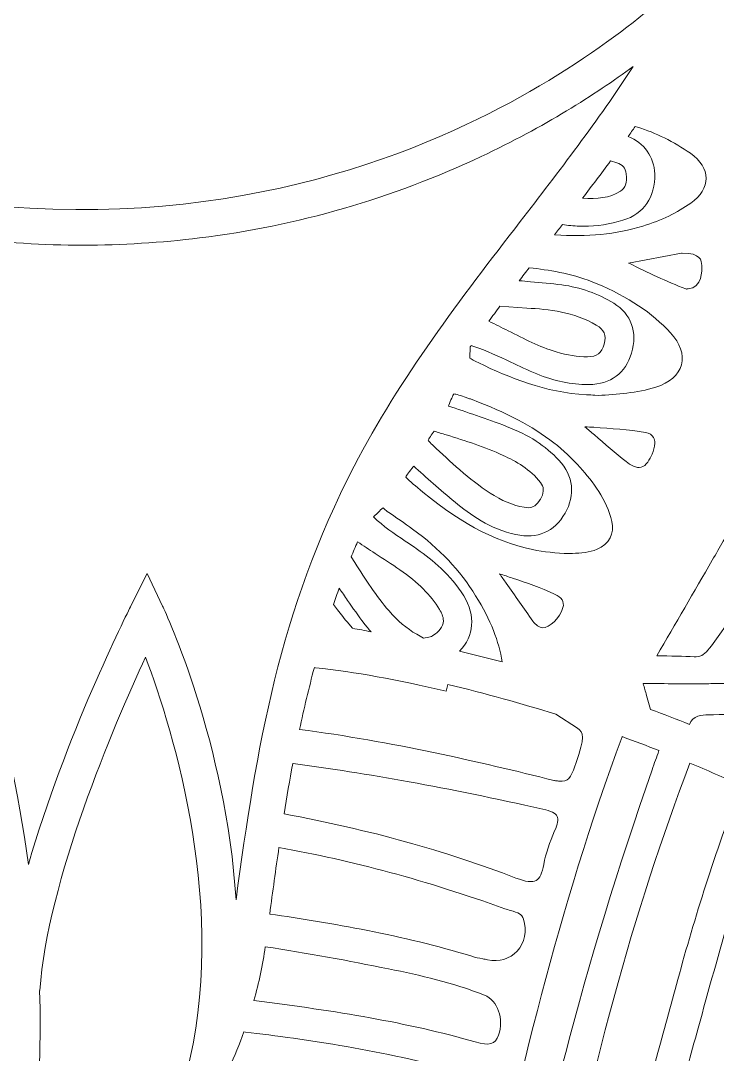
# Model space of a CAD drawing. Extents: x 126 to 8914, y -5970 to -48.
# Drawn here: x 1923.5 to 2236.5, y -5009.5 to -4544.7 of the extents above; entities that cross this region are included whole.
import ezdxf

# ---------------------------------------------------------------- set-up
doc = ezdxf.new("R2010")
doc.units = 0
doc.header["$MEASUREMENT"] = 0
doc.layers.add('Layer 1', color=7, linetype='Continuous')

# ---------------------------------------------------------------- blocks, each defined once
blk = doc.blocks.new('block 5')
at = {"layer": 'Layer 1', "lineweight": 0}
for points, knots in [([(2818.21, -4035.29), (2764.98, -4085.04), (2703.32, -4112.86), (2639.92, -4115.7), (2556.38, -4119.43), (2474.39, -4091.01), (2412.29, -4065.84), (2390.15, -4056.87), (2367.8, -4047.16), (2346.17, -4037.79), (2337.96, -4034.23), (2329.71, -4030.65), (2321.4, -4027.09), (2370.2, -4027.99), (2425.96, -4026.76), (2512.78, -3944.21), (2568.47, -3891.26), (2641.86, -3817.66), (2625.5, -3731.42), (2622.21, -3714.04), (2610.78, -3672.65), (2559.78, -3632.09), (2565.05, -3641.92), (2601.55, -3712.43), (2569.23, -3767.25), (2553.89, -3793.27), (2526.47, -3811.29), (2469.72, -3823.54), (2455.32, -3826.64), (2439.55, -3829), (2422.5, -3830.6), (2491.63, -3754.35), (2533.44, -3654.19), (2546.8, -3532.56), (2561.6, -3397.97), (2537.78, -3271.79), (2515.19, -3189.65), (2510.53, -3172.76), (2505.39, -3155.8), (2499.9, -3139.21), (2495.8, -3126.87), (2490.71, -3117.41), (2484.71, -3110.84), (2484.71, -3110.84), (2488.77, -3108.46), (2488.77, -3108.46), (2487.91, -3106.99), (2467.22, -3072.31), (2420.27, -3069.9), (2389.9, -3068.35), (2355.8, -3080.81), (2318.9, -3106.96), (2293.41, -3125.04), (2266.47, -3149.76), (2238.33, -3180.89), (2186.61, -3211.53), (2146.15, -3238.95), (2111.02, -3267.11), (2058.71, -3309.06), (2001.06, -3349.19), (1934.05, -3358.54), (1877.14, -3366.49), (1825.98, -3348.74), (1771.81, -3329.95), (1743.84, -3320.25), (1714.92, -3310.21), (1685.21, -3304.09), (1598.29, -3286.15), (1534.59, -3301.57), (1500, -3348.62), (1465.41, -3301.57), (1401.71, -3286.17), (1314.79, -3304.09), (1285.08, -3310.21), (1256.16, -3320.25), (1228.19, -3329.95), (1174.02, -3348.74), (1122.86, -3366.49), (1065.95, -3358.54), (998.94, -3349.19), (941.29, -3309.06), (888.98, -3267.11), (853.85, -3238.95), (813.4, -3211.53), (761.67, -3180.89), (733.53, -3149.76), (706.59, -3125.04), (681.1, -3106.96), (644.2, -3080.81), (610.1, -3068.34), (579.73, -3069.9), (532.78, -3072.31), (512.09, -3106.99), (511.23, -3108.46), (511.23, -3108.46), (515.29, -3110.84), (515.29, -3110.84), (509.29, -3117.41), (504.2, -3126.87), (500.12, -3139.21), (494.6, -3155.81), (489.45, -3172.78), (484.81, -3189.65), (462.22, -3271.79), (438.4, -3397.97), (453.2, -3532.56), (466.56, -3654.19), (508.37, -3754.35), (577.5, -3830.6), (560.45, -3829), (544.68, -3826.64), (530.28, -3823.54), (473.53, -3811.29), (446.11, -3793.27), (430.77, -3767.25), (398.45, -3712.43), (434.95, -3641.92), (440.22, -3632.09), (389.22, -3672.65), (377.79, -3714.04), (374.5, -3731.42), (358.14, -3817.66), (431.53, -3891.26), (487.22, -3944.21), (574.04, -4026.76), (629.8, -4027.99), (678.6, -4027.09), (670.29, -4030.65), (662.04, -4034.23), (653.83, -4037.79), (632.2, -4047.16), (609.85, -4056.87), (587.71, -4065.84), (525.61, -4091.01), (443.59, -4119.44), (360.08, -4115.7), (296.68, -4112.86), (235.02, -4085.04), (181.79, -4035.29), (181.79, -4035.29), (125.56, -3982.7), (125.56, -3982.7), (125.56, -3982.7), (169.91, -4045.63), (169.91, -4045.63), (219.46, -4115.9), (304.09, -4175.64), (385.53, -4197.81), (420.7, -4207.39), (457.65, -4212.84), (496.23, -4214.15), (485.34, -4225.21), (469.98, -4241.91), (452.74, -4264.03), (422.4, -4302.95), (380.42, -4366.57), (352.73, -4448.62), (321.59, -4540.91), (314.53, -4637.18), (331.76, -4734.74), (353.22, -4856.34), (412.66, -4980.18), (508.45, -5102.83), (508.45, -5102.83), (517.04, -5113.81), (517.04, -5113.81), (517.04, -5113.81), (522.08, -5100.8), (522.08, -5100.8), (522.28, -5100.26), (543.72, -5046.12), (606.97, -4986), (618.24, -4975.3), (631.32, -4963.97), (646.37, -4952.46), (644.61, -4982.41), (643.28, -5045.33), (654.68, -5125.3), (663.93, -5190.25), (679.74, -5252.83), (701.65, -5311.3), (729.05, -5384.39), (766.12, -5451.24), (811.85, -5510), (813.74, -5512.77), (839.32, -5550.81), (859.18, -5606.87), (878.01, -5659.98), (895.42, -5740.7), (871.56, -5823.61), (871.56, -5823.61), (865.31, -5845.39), (865.31, -5845.39), (865.31, -5845.39), (883.77, -5832.24), (883.77, -5832.24), (885.33, -5831.13), (922.61, -5804.27), (953.85, -5755.29), (978.49, -5716.64), (1002.96, -5657.53), (992.58, -5583.6), (993.17, -5584.35), (993.72, -5585.04), (994.23, -5585.72), (1015.9, -5614.87), (1039.45, -5642.28), (1064.19, -5667.18), (1108.9, -5712.2), (1155.06, -5746.33), (1201.41, -5768.67), (1255.37, -5794.66), (1309.82, -5804.7), (1363.33, -5798.49), (1378.55, -5829.06), (1404.02, -5852.77), (1428.69, -5875.76), (1454.89, -5900.15), (1479.63, -5923.18), (1492.73, -5953.46), (1492.73, -5953.46), (1500, -5970.23), (1500, -5970.23), (1500, -5970.23), (1507.27, -5953.46), (1507.27, -5953.46), (1520.37, -5923.18), (1545.11, -5900.15), (1571.31, -5875.76), (1595.98, -5852.77), (1621.45, -5829.06), (1636.67, -5798.49), (1690.18, -5804.7), (1744.63, -5794.66), (1798.59, -5768.67), (1844.94, -5746.33), (1891.12, -5712.2), (1935.81, -5667.18), (1960.55, -5642.28), (1984.1, -5614.88), (2005.77, -5585.74), (2006.28, -5585.06), (2006.83, -5584.35), (2007.42, -5583.6), (1997.04, -5657.53), (2021.51, -5716.64), (2046.15, -5755.29), (2077.39, -5804.27), (2114.67, -5831.13), (2116.23, -5832.24), (2116.23, -5832.24), (2134.69, -5845.39), (2134.69, -5845.39), (2134.69, -5845.39), (2128.44, -5823.61), (2128.44, -5823.61), (2104.58, -5740.7), (2121.99, -5659.98), (2140.82, -5606.87), (2160.7, -5550.77), (2186.28, -5512.73), (2188.15, -5510), (2233.88, -5451.24), (2270.95, -5384.39), (2298.34, -5311.3), (2320.26, -5252.83), (2336.07, -5190.25), (2345.32, -5125.3), (2356.72, -5045.33), (2355.39, -4982.41), (2353.63, -4952.46), (2368.68, -4963.97), (2381.76, -4975.3), (2393.03, -4986), (2456.28, -5046.12), (2477.72, -5100.26), (2477.92, -5100.8), (2477.92, -5100.8), (2482.94, -5113.84), (2482.94, -5113.84), (2482.94, -5113.84), (2491.55, -5102.83), (2491.55, -5102.83), (2587.34, -4980.18), (2646.78, -4856.34), (2668.24, -4734.74), (2685.47, -4637.18), (2678.41, -4540.91), (2647.27, -4448.62), (2619.58, -4366.57), (2577.6, -4302.95), (2547.26, -4264.03), (2530.02, -4241.91), (2514.66, -4225.21), (2503.77, -4214.15), (2542.35, -4212.84), (2579.3, -4207.39), (2614.47, -4197.81), (2695.91, -4175.64), (2780.54, -4115.9), (2830.09, -4045.63), (2830.09, -4045.63), (2874.44, -3982.7), (2874.44, -3982.7), (2874.44, -3982.7), (2818.21, -4035.29), (2818.21, -4035.29)], [0, 0, 0, 0, 1, 1, 1, 2, 2, 2, 3, 3, 3, 4, 4, 4, 5, 5, 5, 6, 6, 6, 7, 7, 7, 8, 8, 8, 9, 9, 9, 10, 10, 10, 11, 11, 11, 12, 12, 12, 13, 13, 13, 14, 14, 14, 15, 15, 15, 16, 16, 16, 17, 17, 17, 18, 18, 18, 19, 19, 19, 20, 20, 20, 21, 21, 21, 22, 22, 22, 23, 23, 23, 24, 24, 24, 25, 25, 25, 26, 26, 26, 27, 27, 27, 28, 28, 28, 29, 29, 29, 30, 30, 30, 31, 31, 31, 32, 32, 32, 33, 33, 33, 34, 34, 34, 35, 35, 35, 36, 36, 36, 37, 37, 37, 38, 38, 38, 39, 39, 39, 40, 40, 40, 41, 41, 41, 42, 42, 42, 43, 43, 43, 44, 44, 44, 45, 45, 45, 46, 46, 46, 47, 47, 47, 48, 48, 48, 49, 49, 49, 50, 50, 50, 51, 51, 51, 52, 52, 52, 53, 53, 53, 54, 54, 54, 55, 55, 55, 56, 56, 56, 57, 57, 57, 58, 58, 58, 59, 59, 59, 60, 60, 60, 61, 61, 61, 62, 62, 62, 63, 63, 63, 64, 64, 64, 65, 65, 65, 66, 66, 66, 67, 67, 67, 68, 68, 68, 69, 69, 69, 70, 70, 70, 71, 71, 71, 72, 72, 72, 73, 73, 73, 74, 74, 74, 75, 75, 75, 76, 76, 76, 77, 77, 77, 78, 78, 78, 79, 79, 79, 80, 80, 80, 81, 81, 81, 82, 82, 82, 83, 83, 83, 84, 84, 84, 85, 85, 85, 86, 86, 86, 87, 87, 87, 88, 88, 88, 89, 89, 89, 90, 90, 90, 91, 91, 91, 92, 92, 92, 93, 93, 93, 94, 94, 94, 95, 95, 95, 96, 96, 96, 97, 97, 97, 98, 98, 98, 99, 99, 99, 100, 100, 100, 101, 101, 101, 102, 102, 102, 102]), ([(2222.51, -4524.73), (2212.51, -4534.53), (2178.38, -4565.68), (2123.66, -4591.45), (2063.06, -4619.99), (1964.38, -4647.26), (1838.42, -4615.21), (1829.6, -4585.78), (1821.36, -4555.88), (1813.97, -4525.55), (1813.97, -4525.55), (1813.97, -4525.53), (1813.97, -4525.53), (1817.43, -4525.88), (1820.87, -4526.1), (1824.25, -4526.1), (1839.78, -4526.1), (1854.44, -4522.34), (1867.87, -4514.98), (1897.83, -4526.67), (1929.13, -4532.58), (1961.37, -4532.58), (1975.33, -4532.58), (1989.47, -4531.47), (2003.75, -4529.27), (2042.48, -4523.27), (2082.29, -4509.17), (2122.09, -4487.35), (2178.51, -4456.42), (2218.16, -4419.33), (2230.71, -4406.89), (2238.75, -4409.98), (2248.01, -4411.88), (2258.67, -4411.88), (2260.52, -4411.88), (2262.42, -4411.8), (2264.37, -4411.67), (2256.94, -4448.48), (2243.06, -4485.93), (2222.51, -4524.73)], [0, 0, 0, 0, 1, 1, 1, 2, 2, 2, 3, 3, 3, 4, 4, 4, 5, 5, 5, 6, 6, 6, 7, 7, 7, 8, 8, 8, 9, 9, 9, 10, 10, 10, 11, 11, 11, 12, 12, 12, 13, 13, 13, 13]), ([(1987.24, -4807.95), (1987.24, -4807.95), (1980.32, -4793.26), (1980.32, -4793.26), (1980.32, -4793.26), (1973.02, -4807.76), (1973.02, -4807.76), (1971.42, -4810.91), (1943.15, -4867.42), (1927, -4924.06), (1917.92, -4858.73), (1898.07, -4794.13), (1876.57, -4732.24), (1865.27, -4699.68), (1854.17, -4666.54), (1843.77, -4632.81), (1861.91, -4637.07), (1879.99, -4640.27), (1897.94, -4642.4), (1915.89, -4644.54), (1933.73, -4645.62), (1951.4, -4645.62), (1969.08, -4645.62), (1986.59, -4644.54), (2003.87, -4642.4), (2047.75, -4636.96), (2090.33, -4624.64), (2130.4, -4605.78), (2158.61, -4592.49), (2181.47, -4577.95), (2198.7, -4565.31), (2182.97, -4589.49), (2165.21, -4612.58), (2147.91, -4635.04), (2121.44, -4669.41), (2094.07, -4704.95), (2073.29, -4745.08), (2039.49, -4810.36), (2029.5, -4871.27), (2020.23, -4939.99), (2015.78, -4869.48), (1988.82, -4811.29), (1987.24, -4807.95)], [0, 0, 0, 0, 1, 1, 1, 2, 2, 2, 3, 3, 3, 4, 4, 4, 5, 5, 5, 6, 6, 6, 7, 7, 7, 8, 8, 8, 9, 9, 9, 10, 10, 10, 11, 11, 11, 12, 12, 12, 13, 13, 13, 14, 14, 14, 14]), ([(2224.54, -4626.73), (2218.48, -4631.07), (2211.43, -4634.44), (2203.01, -4637.05), (2191.01, -4640.77), (2178, -4642.02), (2163.36, -4640.92), (2164.51, -4639.41), (2165.68, -4637.89), (2166.84, -4636.39), (2166.84, -4636.39), (2168.69, -4636.61), (2168.69, -4636.61), (2171.26, -4636.93), (2173.8, -4637.1), (2176.35, -4637.1), (2182.35, -4637.1), (2188.27, -4636.2), (2194.03, -4634.43), (2203.53, -4631.5), (2208.61, -4624.09), (2208.35, -4613.56), (2208.16, -4606.03), (2203.5, -4599.54), (2196.39, -4596.78), (2197.45, -4595.3), (2198.5, -4593.81), (2199.54, -4592.3), (2199.54, -4592.3), (2200.56, -4592.6), (2200.56, -4592.6), (2208.9, -4595.11), (2216.91, -4599.05), (2224.38, -4604.33), (2228.94, -4607.56), (2231.46, -4611.57), (2231.47, -4615.59), (2231.47, -4619.58), (2229.02, -4623.54), (2224.54, -4626.73)], [0, 0, 0, 0, 1, 1, 1, 2, 2, 2, 3, 3, 3, 4, 4, 4, 5, 5, 5, 6, 6, 6, 7, 7, 7, 8, 8, 8, 9, 9, 9, 10, 10, 10, 11, 11, 11, 12, 12, 12, 13, 13, 13, 13]), ([(2192.91, -4621.37), (2188, -4624.49), (2182.53, -4624.93), (2175.93, -4624.52), (2180.12, -4618.99), (2184.3, -4613.42), (2188.43, -4607.79), (2188.43, -4607.79), (2191.31, -4608.64), (2191.31, -4608.64), (2193.86, -4609.42), (2195.19, -4610.98), (2195.51, -4613.59), (2196, -4617.68), (2195.27, -4619.86), (2192.91, -4621.37)], [0, 0, 0, 0, 1, 1, 1, 2, 2, 2, 3, 3, 3, 4, 4, 4, 5, 5, 5, 5]), ([(2196.87, -4653.8), (2196.87, -4653.8), (2196.57, -4653.66), (2196.57, -4653.66), (2196.57, -4653.66), (2220.36, -4649.2), (2220.36, -4649.2), (2220.36, -4649.2), (2220.72, -4649.2), (2220.72, -4649.2), (2229.1, -4649.2), (2229.32, -4652.5), (2229.48, -4654.72), (2229.64, -4657.05), (2229.68, -4664.68), (2223.35, -4665.31), (2222.97, -4665.34), (2222.72, -4665.36), (2222.56, -4665.36), (2222.51, -4665.36), (2222.5, -4665.36), (2222.45, -4665.34), (2222.37, -4665.34), (2222.31, -4665.34), (2222.29, -4665.33), (2213.68, -4661.99), (2205.13, -4657.82), (2196.87, -4653.8)], [0, 0, 0, 0, 1, 1, 1, 2, 2, 2, 3, 3, 3, 4, 4, 4, 5, 5, 5, 6, 6, 6, 7, 7, 7, 8, 8, 8, 9, 9, 9, 9]), ([(2182.95, -4713.18), (2182.95, -4713.18), (2181.5, -4713.1), (2181.5, -4713.1), (2180.23, -4713.02), (2178.93, -4712.96), (2177.65, -4712.89), (2159.18, -4711.99), (2142.83, -4705.14), (2129.26, -4698.55), (2127.47, -4697.68), (2125.71, -4696.83), (2125.21, -4696.38), (2125.21, -4696.35), (2125.21, -4696.3), (2125.22, -4696.24), (2125.22, -4696.24), (2125.45, -4691.32), (2125.45, -4691.32), (2125.59, -4691.13), (2125.71, -4690.94), (2125.86, -4690.75), (2125.86, -4690.75), (2127.14, -4691.13), (2127.14, -4691.13), (2132.82, -4693.04), (2138.31, -4695.67), (2143.62, -4698.2), (2147.42, -4700.01), (2151.34, -4701.88), (2155.33, -4703.52), (2163.09, -4706.69), (2170.89, -4708.29), (2178.52, -4708.29), (2178.52, -4708.29), (2178.82, -4708.29), (2178.82, -4708.29), (2188.48, -4708.24), (2195.25, -4703.22), (2197.93, -4694.18), (2200.7, -4684.76), (2197.79, -4676.58), (2189.92, -4671.77), (2186.34, -4669.57), (2182.61, -4667.8), (2178.71, -4666.4), (2174.82, -4665.03), (2170.77, -4664.06), (2166.6, -4663.49), (2161.9, -4662.87), (2157.14, -4662.46), (2152.53, -4662.07), (2150.85, -4661.91), (2149.16, -4661.76), (2147.48, -4661.61), (2148.95, -4659.66), (2150.44, -4657.71), (2151.93, -4655.78), (2151.93, -4655.78), (2153.78, -4656), (2153.78, -4656), (2162.28, -4657.05), (2172.29, -4658.66), (2182.05, -4662.83), (2196.52, -4668.97), (2207.14, -4676.04), (2215.45, -4685.08), (2219.79, -4689.78), (2221.52, -4694.88), (2220.3, -4699.41), (2219.08, -4703.97), (2214.99, -4707.54), (2208.82, -4709.48), (2200.29, -4712.13), (2191.38, -4712.77), (2182.95, -4713.18)], [0, 0, 0, 0, 1, 1, 1, 2, 2, 2, 3, 3, 3, 4, 4, 4, 5, 5, 5, 6, 6, 6, 7, 7, 7, 8, 8, 8, 9, 9, 9, 10, 10, 10, 11, 11, 11, 12, 12, 12, 13, 13, 13, 14, 14, 14, 15, 15, 15, 16, 16, 16, 17, 17, 17, 18, 18, 18, 19, 19, 19, 20, 20, 20, 21, 21, 21, 22, 22, 22, 23, 23, 23, 24, 24, 24, 25, 25, 25, 25]), ([(2138.79, -4673.1), (2138.79, -4673.1), (2150.95, -4673.94), (2150.95, -4673.94), (2160.75, -4674.46), (2172.05, -4675.76), (2182.08, -4681.55), (2185.72, -4683.64), (2186.71, -4686.06), (2185.58, -4690.15), (2184.44, -4694.23), (2182.35, -4695.83), (2178.14, -4695.85), (2173.61, -4695.88), (2169.06, -4695.13), (2164.09, -4693.61), (2156.58, -4691.32), (2149.71, -4687.82), (2142.45, -4684.13), (2139.63, -4682.69), (2136.72, -4681.22), (2133.79, -4679.84), (2135.45, -4677.58), (2137.11, -4675.33), (2138.79, -4673.1)], [0, 0, 0, 0, 1, 1, 1, 2, 2, 2, 3, 3, 3, 4, 4, 4, 5, 5, 5, 6, 6, 6, 7, 7, 7, 8, 8, 8, 8]), ([(2153.42, -4782.47), (2135.59, -4778.62), (2119.32, -4769.77), (2100.66, -4753.75), (2098.93, -4752.28), (2096.98, -4750.6), (2096.56, -4749.89), (2096.83, -4749.11), (2098.36, -4747.17), (2099.83, -4745.28), (2099.83, -4745.28), (2100.04, -4745.03), (2100.04, -4745.03), (2100.04, -4745.01), (2100.05, -4745.01), (2100.05, -4745), (2105.45, -4749.89), (2111.88, -4755.65), (2118.67, -4761.25), (2125.24, -4766.68), (2134.28, -4773.24), (2145.93, -4775.77), (2155.6, -4777.86), (2163.25, -4774.55), (2168.03, -4766.21), (2172.82, -4757.82), (2171.86, -4749.56), (2165.23, -4742.31), (2159.34, -4735.86), (2151.67, -4730.89), (2141.78, -4727.13), (2132.77, -4723.67), (2123.58, -4720.59), (2115.68, -4717.96), (2115.68, -4717.96), (2115.68, -4717.94), (2115.69, -4717.93), (2115.69, -4717.93), (2115.8, -4717.63), (2115.8, -4717.63), (2116.71, -4715.44), (2117.63, -4713.16), (2118.15, -4712.55), (2118.97, -4712.56), (2121.33, -4713.37), (2123.61, -4714.16), (2123.61, -4714.16), (2124.69, -4714.52), (2124.69, -4714.52), (2125.24, -4714.71), (2125.79, -4714.89), (2126.35, -4715.09), (2141.58, -4720.81), (2153.4, -4727.03), (2162.98, -4734.5), (2167.33, -4737.91), (2171.22, -4741.56), (2174.77, -4745.54), (2180.55, -4752.03), (2186.77, -4760), (2189.08, -4769.87), (2190.35, -4775.29), (2187.81, -4780.08), (2182.46, -4782.39), (2179.01, -4783.86), (2175.13, -4784.03), (2171.38, -4784.21), (2171.38, -4784.21), (2169.85, -4784.29), (2169.85, -4784.29), (2163.93, -4784.18), (2158.56, -4783.57), (2153.42, -4782.47)], [0, 0, 0, 0, 1, 1, 1, 2, 2, 2, 3, 3, 3, 4, 4, 4, 5, 5, 5, 6, 6, 6, 7, 7, 7, 8, 8, 8, 9, 9, 9, 10, 10, 10, 11, 11, 11, 12, 12, 12, 13, 13, 13, 14, 14, 14, 15, 15, 15, 16, 16, 16, 17, 17, 17, 18, 18, 18, 19, 19, 19, 20, 20, 20, 21, 21, 21, 22, 22, 22, 23, 23, 23, 24, 24, 24, 24]), ([(2114.71, -4730.94), (2123.23, -4733.58), (2132.05, -4736.32), (2140.2, -4740.15), (2145.96, -4742.86), (2152.47, -4746.42), (2156.99, -4752.33), (2158.56, -4754.37), (2158.7, -4756.39), (2157.44, -4758.9), (2157.22, -4759.32), (2157.01, -4759.7), (2156.8, -4760.07), (2155.3, -4762.58), (2153.78, -4763.6), (2151.49, -4763.71), (2146.51, -4763.25), (2141.53, -4761.46), (2136.27, -4758.25), (2126.46, -4752.28), (2117.8, -4744.19), (2110.17, -4737.07), (2108.76, -4735.75), (2106.81, -4733.93), (2106.61, -4733.31), (2106.7, -4732.81), (2108.14, -4730.81), (2109.27, -4729.25), (2111.09, -4729.83), (2112.89, -4730.39), (2114.71, -4730.94)], [0, 0, 0, 0, 1, 1, 1, 2, 2, 2, 3, 3, 3, 4, 4, 4, 5, 5, 5, 6, 6, 6, 7, 7, 7, 8, 8, 8, 9, 9, 9, 10, 10, 10, 10]), ([(2181.21, -4730.96), (2179.79, -4729.72), (2178.36, -4728.49), (2176.94, -4727.27), (2178.3, -4727.36), (2179.66, -4727.44), (2181.02, -4727.54), (2188.67, -4728.04), (2196.58, -4728.57), (2204.18, -4729.91), (2205.95, -4730.21), (2207.14, -4730.92), (2207.79, -4732.1), (2208.17, -4732.79), (2208.35, -4733.65), (2208.35, -4734.68), (2208.38, -4736.45), (2207.76, -4738.16), (2207.16, -4739.6), (2206.16, -4741.97), (2204.51, -4744.92), (2202.23, -4745.52), (2200.08, -4746.06), (2197.39, -4744.43), (2195.52, -4742.95), (2190.66, -4739.11), (2185.87, -4734.96), (2181.21, -4730.96)], [0, 0, 0, 0, 1, 1, 1, 2, 2, 2, 3, 3, 3, 4, 4, 4, 5, 5, 5, 6, 6, 6, 7, 7, 7, 8, 8, 8, 9, 9, 9, 9]), ([(2122.53, -4803.34), (2116.69, -4793.7), (2108.37, -4787.12), (2101.76, -4782.45), (2099.96, -4781.18), (2098.12, -4779.95), (2096.29, -4778.71), (2091.16, -4775.28), (2086.31, -4772.03), (2082.1, -4767.9), (2082.09, -4767.89), (2082.06, -4767.87), (2082.04, -4767.84), (2082.04, -4767.84), (2084.05, -4765.78), (2084.05, -4765.78), (2084.84, -4764.97), (2085.59, -4764.29), (2086.3, -4763.71), (2086.39, -4763.79), (2086.47, -4763.88), (2086.55, -4763.94), (2087.01, -4764.39), (2087.55, -4764.89), (2088.17, -4765.32), (2092.09, -4767.98), (2095.95, -4770.74), (2099.52, -4773.32), (2111.64, -4782.05), (2120.93, -4791.85), (2127.88, -4803.27), (2134.72, -4814.46), (2138.38, -4823.69), (2139.76, -4833.04), (2133.44, -4831.33), (2127.08, -4829.7), (2120.65, -4828.13), (2127.17, -4821.36), (2127.93, -4812.24), (2122.53, -4803.34)], [0, 0, 0, 0, 1, 1, 1, 2, 2, 2, 3, 3, 3, 4, 4, 4, 5, 5, 5, 6, 6, 6, 7, 7, 7, 8, 8, 8, 9, 9, 9, 10, 10, 10, 11, 11, 11, 12, 12, 12, 13, 13, 13, 13]), ([(2234.18, -4787.31), (2237.5, -4781.56), (2240.81, -4775.8), (2244.14, -4770.06), (2244.42, -4770.53), (2244.71, -4771), (2244.99, -4771.46), (2247.46, -4775.55), (2250.02, -4779.74), (2252.67, -4783.86), (2254.27, -4786.33), (2254.47, -4788.66), (2253.35, -4791.39), (2249.17, -4801.56), (2244.14, -4810.99), (2238.29, -4819.55), (2236.35, -4822.4), (2234.32, -4825.16), (2232.2, -4827.8), (2230.51, -4829.92), (2228.58, -4830.83), (2226.01, -4830.71), (2221.42, -4830.51), (2215.44, -4830.27), (2209.28, -4830.32), (2217.64, -4816.01), (2226.04, -4801.43), (2234.18, -4787.31)], [0, 0, 0, 0, 1, 1, 1, 2, 2, 2, 3, 3, 3, 4, 4, 4, 5, 5, 5, 6, 6, 6, 7, 7, 7, 8, 8, 8, 9, 9, 9, 9]), ([(2073.6, -4788.39), (2073.6, -4788.39), (2071.96, -4785.81), (2071.96, -4785.81), (2072.87, -4783.54), (2073.82, -4781.28), (2074.79, -4779.01), (2077.42, -4780.77), (2080.05, -4782.5), (2082.69, -4784.22), (2086.36, -4786.61), (2090.18, -4789.08), (2093.82, -4791.62), (2102.03, -4797.3), (2107.7, -4802.95), (2111.66, -4809.42), (2112.64, -4811.04), (2113.26, -4812.38), (2113.43, -4814.5), (2113.38, -4817.39), (2111.09, -4819.55), (2109.14, -4820.9), (2108.38, -4821.42), (2107.61, -4821.75), (2106.78, -4821.93), (2106.78, -4821.93), (2104.49, -4822.42), (2104.49, -4822.42), (2104.49, -4822.42), (2101.4, -4820.62), (2101.4, -4820.62), (2096.9, -4817.99), (2092.73, -4814.44), (2088.97, -4810.09), (2083.21, -4803.41), (2078.32, -4795.76), (2073.6, -4788.39)], [0, 0, 0, 0, 1, 1, 1, 2, 2, 2, 3, 3, 3, 4, 4, 4, 5, 5, 5, 6, 6, 6, 7, 7, 7, 8, 8, 8, 9, 9, 9, 10, 10, 10, 11, 11, 11, 12, 12, 12, 12]), ([(2138.65, -4793.4), (2140.58, -4794.07), (2142.49, -4794.72), (2144.42, -4795.37), (2150.74, -4797.49), (2157.28, -4799.69), (2163.34, -4802.51), (2166.54, -4803.99), (2167.81, -4806.04), (2167.12, -4808.57), (2165.79, -4813.48), (2160.9, -4817.73), (2157.96, -4817.69), (2156.55, -4817.59), (2154.9, -4816.48), (2153.59, -4814.65), (2149.55, -4809.03), (2145.52, -4803.23), (2141.61, -4797.65), (2140.63, -4796.24), (2139.64, -4794.83), (2138.65, -4793.4)], [0, 0, 0, 0, 1, 1, 1, 2, 2, 2, 3, 3, 3, 4, 4, 4, 5, 5, 5, 6, 6, 6, 7, 7, 7, 7]), ([(2066.56, -4799.89), (2067.86, -4801.71), (2069.14, -4803.57), (2070.37, -4805.37), (2072.73, -4808.79), (2075.17, -4812.32), (2077.77, -4815.69), (2078.76, -4816.99), (2079.81, -4818.26), (2080.9, -4819.48), (2078.13, -4818.94), (2075.36, -4818.4), (2072.59, -4817.89), (2072.59, -4817.89), (2070.14, -4815), (2070.14, -4815), (2068.36, -4812.87), (2066.78, -4810.9), (2065.29, -4808.95), (2065.29, -4808.95), (2063.99, -4807.22), (2063.99, -4807.22), (2064.82, -4804.79), (2065.67, -4802.35), (2066.56, -4799.89)], [0, 0, 0, 0, 1, 1, 1, 2, 2, 2, 3, 3, 3, 4, 4, 4, 5, 5, 5, 6, 6, 6, 7, 7, 7, 8, 8, 8, 8]), ([(1921.99, -5086.84), (1925.28, -5073.34), (1927.75, -5059.63), (1929.38, -5045.79), (1931.93, -5024.15), (1932.69, -5002.45), (1931.98, -4980.76), (1931.98, -4980.76), (1931.98, -4980.75), (1931.98, -4980.75), (1931.98, -4980.75), (1932.09, -4980.76), (1932.09, -4980.76), (1935.41, -4931.64), (1965.23, -4861.88), (1979.54, -4830.84), (1992.25, -4864.42), (2017.11, -4944.78), (1997.78, -5018.64), (1980.37, -5050.21), (1953.65, -5074.7), (1921.99, -5086.84)], [0, 0, 0, 0, 1, 1, 1, 2, 2, 2, 3, 3, 3, 4, 4, 4, 5, 5, 5, 6, 6, 6, 7, 7, 7, 7]), ([(2164.66, -4886.56), (2164.1, -4886.5), (2163.48, -4886.43), (2162.96, -4886.31), (2129.7, -4878.01), (2090.13, -4868.8), (2048.78, -4863.39), (2050.76, -4854.06), (2052.95, -4844.8), (2055.41, -4835.59), (2055.41, -4835.59), (2055.91, -4835.64), (2055.91, -4835.64), (2073.81, -4837.58), (2092.49, -4840.94), (2114.67, -4846.21), (2114.67, -4846.21), (2115.41, -4843.14), (2115.41, -4843.14), (2132.32, -4847.24), (2148.46, -4851.74), (2163.88, -4856.56), (2163.88, -4856.56), (2173.57, -4862.88), (2173.57, -4862.88), (2176.37, -4864.72), (2177.1, -4866.66), (2172.86, -4878.69), (2172.86, -4878.69), (2172.43, -4879.9), (2172.43, -4879.9), (2170.62, -4885.2), (2169.61, -4887.02), (2165.34, -4886.62), (2165.24, -4886.61), (2164.96, -4886.58), (2164.66, -4886.56)], [0, 0, 0, 0, 1, 1, 1, 2, 2, 2, 3, 3, 3, 4, 4, 4, 5, 5, 5, 6, 6, 6, 7, 7, 7, 8, 8, 8, 9, 9, 9, 10, 10, 10, 11, 11, 11, 12, 12, 12, 12]), ([(2270.3, -4856.37), (2264.37, -4856.48), (2258.41, -4856.53), (2252.46, -4856.58), (2245.8, -4856.63), (2238.93, -4856.69), (2232.15, -4856.82), (2230.02, -4856.86), (2225.16, -4856.96), (2224, -4861.15), (2218.22, -4858.81), (2212.38, -4856.55), (2206.48, -4854.35), (2206.48, -4854.35), (2204.66, -4848.06), (2204.66, -4848.06), (2204.17, -4846.32), (2203.66, -4844.58), (2203.15, -4842.84), (2203.14, -4842.81), (2203.14, -4842.78), (2203.12, -4842.73), (2203.12, -4842.73), (2203.47, -4842.73), (2203.47, -4842.73), (2213.17, -4842.84), (2223.05, -4842.82), (2232.6, -4842.81), (2235.11, -4842.79), (2237.65, -4842.79), (2240.18, -4842.79), (2240.18, -4842.79), (2240.18, -4844.3), (2240.18, -4844.3), (2240.18, -4844.3), (2243.34, -4844.3), (2243.34, -4844.3), (2246.95, -4844.3), (2250.56, -4844.31), (2254.16, -4844.31), (2263.95, -4844.33), (2274.1, -4844.34), (2284.07, -4844.23), (2285.53, -4844.22), (2285.8, -4844.26), (2286.46, -4846.12), (2292.89, -4863.92), (2298.08, -4882.19), (2302.72, -4899.46), (2298.11, -4896.79), (2293.48, -4894.16), (2288.76, -4891.61), (2288.76, -4891.61), (2287.07, -4886.39), (2287.07, -4886.39), (2286.31, -4884.04), (2285.51, -4881.62), (2284.83, -4879.25), (2284.03, -4876.46), (2283.11, -4873.69), (2282.22, -4871.02), (2281.4, -4868.55), (2280.56, -4866), (2279.82, -4863.48), (2278.39, -4858.69), (2275.26, -4856.28), (2270.3, -4856.37)], [0, 0, 0, 0, 1, 1, 1, 2, 2, 2, 3, 3, 3, 4, 4, 4, 5, 5, 5, 6, 6, 6, 7, 7, 7, 8, 8, 8, 9, 9, 9, 10, 10, 10, 11, 11, 11, 12, 12, 12, 13, 13, 13, 14, 14, 14, 15, 15, 15, 16, 16, 16, 17, 17, 17, 18, 18, 18, 19, 19, 19, 20, 20, 20, 21, 21, 21, 22, 22, 22, 22]), ([(2210.24, -4872.93), (2209.18, -4875.78), (2208.16, -4878.65), (2207.16, -4881.53), (2176.4, -4970.32), (2155.58, -5050.24), (2143.54, -5125.86), (2142.38, -5133.11), (2140.1, -5135.36), (2132.9, -5136.32), (2108.54, -5139.57), (2084.19, -5144.11), (2060.53, -5149.82), (2040.01, -5154.78), (2022.06, -5159.29), (2005.68, -5163.61), (2005.68, -5163.61), (2004.38, -5163.96), (2004.38, -5163.96), (2000.5, -5159.02), (1996.39, -5154.18), (1992.02, -5149.46), (2031.16, -5139.06), (2072.23, -5129.75), (2114.13, -5121.82), (2122.53, -5120.22), (2127.85, -5114.95), (2129.48, -5106.56), (2129.92, -5104.3), (2130.19, -5102.02), (2130.45, -5099.82), (2130.73, -5097.36), (2131, -5095.04), (2131.49, -5092.77), (2146.56, -5023.65), (2165.04, -4943.47), (2193.69, -4866.66), (2193.69, -4866.66), (2193.7, -4866.62), (2193.7, -4866.62), (2199.34, -4868.66), (2204.85, -4870.75), (2210.26, -4872.87), (2210.26, -4872.87), (2210.24, -4872.93), (2210.24, -4872.93)], [0, 0, 0, 0, 1, 1, 1, 2, 2, 2, 3, 3, 3, 4, 4, 4, 5, 5, 5, 6, 6, 6, 7, 7, 7, 8, 8, 8, 9, 9, 9, 10, 10, 10, 11, 11, 11, 12, 12, 12, 13, 13, 13, 14, 14, 14, 15, 15, 15, 15]), ([(2246.89, -4888.51), (2246.89, -4888.51), (2246.8, -4888.75), (2246.8, -4888.75), (2235.45, -4919.3), (2226.26, -4947.79), (2218.73, -4975.9), (2215.6, -4987.57), (2212.32, -4999.41), (2209.14, -5010.86), (2197.36, -5053.28), (2185.19, -5097.14), (2178.46, -5141.69), (2177.92, -5145.22), (2178.11, -5148.89), (2178.28, -5152.45), (2178.57, -5158.31), (2178.84, -5163.83), (2175.78, -5167.25), (2172.38, -5171.07), (2166.82, -5170.74), (2160.38, -5170.32), (2156.9, -5170.12), (2153.29, -5169.9), (2149.84, -5170.39), (2119.54, -5174.69), (2089.65, -5182.48), (2060.75, -5190), (2051.98, -5192.3), (2042.91, -5194.65), (2033.97, -5196.89), (2032.75, -5197.19), (2031.54, -5197.5), (2030.34, -5197.82), (2030.34, -5197.82), (2027.13, -5198.63), (2027.13, -5198.63), (2022.9, -5190.84), (2018.23, -5183.21), (2013.1, -5175.78), (2058.61, -5163.94), (2103.76, -5155.6), (2147.34, -5151), (2155.11, -5150.17), (2158.47, -5146.63), (2158.91, -5138.73), (2158.91, -5138.73), (2158.92, -5138.41), (2158.92, -5138.41), (2159.56, -5127.28), (2160.19, -5115.77), (2162.28, -5104.84), (2178.68, -5018.79), (2198.93, -4944.77), (2224.17, -4878.5), (2231.98, -4881.76), (2239.56, -4885.11), (2246.89, -4888.51)], [0, 0, 0, 0, 1, 1, 1, 2, 2, 2, 3, 3, 3, 4, 4, 4, 5, 5, 5, 6, 6, 6, 7, 7, 7, 8, 8, 8, 9, 9, 9, 10, 10, 10, 11, 11, 11, 12, 12, 12, 13, 13, 13, 14, 14, 14, 15, 15, 15, 16, 16, 16, 17, 17, 17, 18, 18, 18, 19, 19, 19, 19]), ([(2145.96, -4930.2), (2114.19, -4917.95), (2080.16, -4908.52), (2041.91, -4901.36), (2041.91, -4901.36), (2041.82, -4901.35), (2041.82, -4901.35), (2043.04, -4893.73), (2044.33, -4886.2), (2045.73, -4878.71), (2045.73, -4878.71), (2045.92, -4878.73), (2045.92, -4878.73), (2078.95, -4883.02), (2114.6, -4889.52), (2158.1, -4899.22), (2161.66, -4900.02), (2163.8, -4901.11), (2164.48, -4902.47), (2165.13, -4903.77), (2164.75, -4905.97), (2163.37, -4909.01), (2161.06, -4914.11), (2159.43, -4919.17), (2158.51, -4924.09), (2157.79, -4927.99), (2156.63, -4930.41), (2155.05, -4931.3), (2153.32, -4932.26), (2150.36, -4931.9), (2145.96, -4930.2)], [0, 0, 0, 0, 1, 1, 1, 2, 2, 2, 3, 3, 3, 4, 4, 4, 5, 5, 5, 6, 6, 6, 7, 7, 7, 8, 8, 8, 9, 9, 9, 10, 10, 10, 10]), ([(2042.29, -5230.86), (2042.29, -5230.86), (2041.91, -5230.94), (2041.91, -5230.94), (2039.33, -5224.18), (2036.48, -5217.48), (2033.35, -5210.88), (2088.07, -5195.75), (2134.31, -5186.87), (2178.78, -5182.96), (2187.83, -5182.16), (2191.57, -5178.02), (2191.25, -5169.12), (2191, -5161.92), (2191.53, -5153.91), (2192.96, -5143.92), (2197.6, -5111.52), (2205.23, -5077.63), (2217.7, -5033.98), (2221.15, -5021.94), (2224.54, -5009.65), (2227.82, -4997.76), (2237.23, -4963.59), (2246.97, -4928.26), (2259.27, -4894.43), (2265.38, -4897.42), (2271.33, -4900.46), (2277.11, -4903.53), (2277.11, -4903.53), (2276.95, -4904.01), (2276.95, -4904.01), (2264.38, -4939.7), (2252.81, -4978.85), (2241.56, -5023.69), (2233.59, -5055.38), (2227.56, -5087.96), (2221.74, -5119.46), (2217.97, -5139.76), (2214.09, -5160.71), (2209.74, -5181.21), (2209.41, -5182.81), (2209.1, -5184.3), (2208.8, -5185.68), (2207.09, -5193.96), (2206.24, -5198.12), (2204.02, -5200.02), (2201.71, -5202.01), (2196.57, -5202.73), (2187.24, -5204.01), (2187.24, -5204.01), (2184.66, -5204.37), (2184.66, -5204.37), (2135.21, -5211.26), (2087.31, -5220.17), (2042.29, -5230.86)], [0, 0, 0, 0, 1, 1, 1, 2, 2, 2, 3, 3, 3, 4, 4, 4, 5, 5, 5, 6, 6, 6, 7, 7, 7, 8, 8, 8, 9, 9, 9, 10, 10, 10, 11, 11, 11, 12, 12, 12, 13, 13, 13, 14, 14, 14, 15, 15, 15, 16, 16, 16, 17, 17, 17, 18, 18, 18, 18]), ([(2133.23, -4966.96), (2132.52, -4966.82), (2131.79, -4966.68), (2131.08, -4966.53), (2129.34, -4966.18), (2127.69, -4965.87), (2126.14, -4965.39), (2095.02, -4955.82), (2062.81, -4950.42), (2035.39, -4946.4), (2035.39, -4946.4), (2035.34, -4946.4), (2035.34, -4946.4), (2036.7, -4936.27), (2038.07, -4926.29), (2039.51, -4916.5), (2072.45, -4922.32), (2105.64, -4931.31), (2140.99, -4943.98), (2141.8, -4944.26), (2142.65, -4944.51), (2143.52, -4944.77), (2147.08, -4945.8), (2148.71, -4946.46), (2149.38, -4948.65), (2151.01, -4953.93), (2149.97, -4959.31), (2146.56, -4963.02), (2143.27, -4966.63), (2138.41, -4968.07), (2133.23, -4966.96)], [0, 0, 0, 0, 1, 1, 1, 2, 2, 2, 3, 3, 3, 4, 4, 4, 5, 5, 5, 6, 6, 6, 7, 7, 7, 8, 8, 8, 9, 9, 9, 10, 10, 10, 10]), ([(2127.68, -5003.92), (2096.89, -4995.04), (2065.66, -4990.04), (2028.28, -4985.28), (2030.48, -4977.33), (2032.19, -4969.22), (2033.36, -4961.07), (2052.14, -4964.02), (2070.79, -4967.37), (2088.77, -4971.04), (2102.9, -4973.94), (2117.86, -4977.23), (2131.82, -4982.87), (2137.78, -4985.28), (2140.74, -4993.66), (2138.12, -5000.82), (2136.57, -5005.06), (2134.14, -5005.79), (2127.68, -5003.92)], [0, 0, 0, 0, 1, 1, 1, 2, 2, 2, 3, 3, 3, 4, 4, 4, 5, 5, 5, 6, 6, 6, 6]), ([(2117.86, -5041.91), (2116.77, -5041.63), (2115.66, -5041.36), (2114.57, -5041.12), (2092.95, -5036.61), (2069.93, -5031.8), (2047.09, -5026.89), (2042.09, -5025.81), (2038.59, -5026.38), (2036.37, -5028.62), (2034.2, -5030.8), (2033.66, -5034.19), (2034.74, -5038.94), (2035.03, -5040.16), (2035.18, -5041.44), (2035.36, -5042.8), (2035.47, -5043.58), (2035.56, -5044.35), (2035.69, -5045.13), (2038.76, -5064.41), (2043.26, -5085.18), (2049.46, -5108.62), (2051.49, -5116.31), (2051.79, -5119.94), (2046.04, -5122.42), (2038.4, -5125.72), (2031.5, -5123.72), (2027.59, -5117.1), (2025.81, -5114.1), (2024.48, -5110.96), (2023.74, -5108.05), (2018.37, -5087.11), (2013.91, -5063.77), (2009.7, -5034.63), (2009.7, -5034.63), (2009.14, -5030.82), (2009.14, -5030.82), (2014.92, -5020.91), (2019.81, -5010.35), (2023.77, -4999.41), (2023.77, -4999.41), (2024.5, -4999.49), (2024.5, -4999.49), (2051.31, -5002.67), (2086.54, -5007.58), (2121.06, -5017.54), (2131.71, -5020.61), (2133.07, -5023.68), (2129.64, -5036.86), (2127.66, -5044.41), (2124.59, -5043.62), (2117.86, -5041.91)], [0, 0, 0, 0, 1, 1, 1, 2, 2, 2, 3, 3, 3, 4, 4, 4, 5, 5, 5, 6, 6, 6, 7, 7, 7, 8, 8, 8, 9, 9, 9, 10, 10, 10, 11, 11, 11, 12, 12, 12, 13, 13, 13, 14, 14, 14, 15, 15, 15, 16, 16, 16, 17, 17, 17, 17])]:
    blk.add_open_spline(points, degree=3, knots=knots, dxfattribs=at)

msp = doc.modelspace()

# ---------------------------------------------------------------- block references
at = {"layer": 'Layer 1'}
msp.add_blockref('block 5', (0, 0), dxfattribs=at)

doc.saveas('drawing.dxf')
